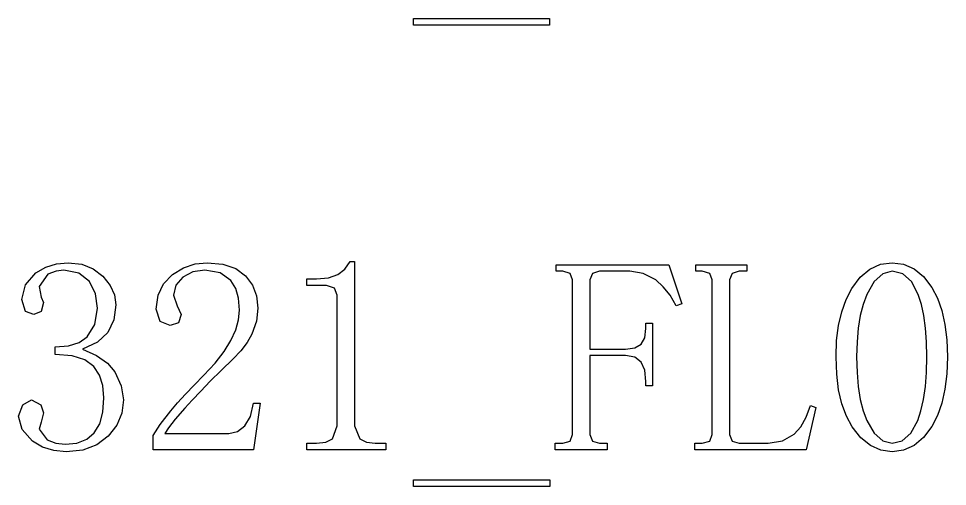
# Model space of a CAD drawing. Extents: x 0 to 420, y 0 to 297.
# Drawn here: x 315.2 to 330.27, y 58.66 to 66.26 of the extents above; entities that cross this region are included whole.
import ezdxf

# ---------------------------------------------------------------- set-up
doc = ezdxf.new("R2010")
doc.units = 0

msp = doc.modelspace()

# ---------------------------------------------------------------- linework, layer by layer
at = {"color": 94, "lineweight": 25}
for points in [[(321.607, 66.153), (321.607, 66.258), (323.817, 66.258), (323.817, 66.153)], [(316.903, 60.068), (316.875, 59.854), (316.794, 59.659), (316.657, 59.48), (316.472, 59.339), (316.244, 59.254), (315.973, 59.226), (315.772, 59.245), (315.591, 59.304), (315.429, 59.401), (315.258, 59.59), (315.201, 59.805), (315.271, 59.989), (315.411, 60.068), (315.561, 59.989), (315.604, 59.857), (315.569, 59.708), (315.534, 59.594), (315.666, 59.419), (315.804, 59.366), (315.955, 59.349), (316.148, 59.369), (316.306, 59.43), (316.429, 59.533), (316.517, 59.678), (316.569, 59.868), (316.587, 60.103), (316.568, 60.3), (316.513, 60.469), (316.42, 60.612), (316.277, 60.719), (316.069, 60.783), (315.797, 60.805), (315.797, 60.928), (316.011, 60.946), (316.183, 61.002), (316.315, 61.094), (316.44, 61.294), (316.482, 61.559), (316.449, 61.789), (316.35, 61.989), (316.181, 62.127), (315.938, 62.173), (315.811, 62.158), (315.675, 62.112), (315.534, 61.91), (315.569, 61.735), (315.604, 61.647), (315.569, 61.506), (315.447, 61.454), (315.315, 61.506), (315.254, 61.699), (315.311, 61.938), (315.482, 62.129), (315.642, 62.222), (315.817, 62.277), (316.008, 62.296), (316.226, 62.272), (316.413, 62.198), (316.569, 62.077), (316.686, 61.928), (316.757, 61.773), (316.78, 61.612), (316.747, 61.368), (316.648, 61.164), (316.479, 61.004), (316.236, 60.892), (316.466, 60.789), (316.642, 60.666), (316.762, 60.524), (316.868, 60.296)], [(318.786, 61.524), (318.771, 61.718), (318.724, 61.879), (318.646, 62.006), (318.47, 62.131), (318.225, 62.173), (318.03, 62.145), (317.865, 62.059), (317.753, 61.93), (317.716, 61.77), (317.777, 61.594), (317.839, 61.454), (317.795, 61.322), (317.663, 61.278), (317.497, 61.34), (317.435, 61.542), (317.465, 61.768), (317.552, 61.955), (317.698, 62.103), (317.878, 62.21), (318.065, 62.275), (318.26, 62.296), (318.516, 62.273), (318.724, 62.202), (318.883, 62.085), (318.995, 61.933), (319.062, 61.758), (319.084, 61.559), (319.06, 61.349), (318.988, 61.138), (318.911, 61), (318.809, 60.865), (318.681, 60.735), (318.487, 60.545), (318.312, 60.371), (318.156, 60.211), (318.018, 60.066), (317.9, 59.936), (317.743, 59.754), (317.635, 59.617), (317.576, 59.524), (318.611, 59.524), (318.756, 59.555), (318.874, 59.647), (318.962, 59.8), (319.014, 60.015), (319.12, 60.015), (319.014, 59.261), (317.383, 59.261), (317.383, 59.489), (317.499, 59.669), (317.672, 59.892), (317.781, 60.021), (317.907, 60.16), (318.049, 60.31), (318.207, 60.471), (318.389, 60.666), (318.535, 60.853), (318.646, 61.033), (318.724, 61.204), (318.771, 61.368)], [(320.652, 62.313), (320.652, 59.647), (320.74, 59.436), (320.845, 59.384), (320.986, 59.366), (321.161, 59.366), (321.161, 59.261), (319.88, 59.261), (319.88, 59.366), (320.038, 59.366), (320.189, 59.384), (320.293, 59.436), (320.371, 59.647), (320.371, 61.77), (320.328, 61.884), (320.196, 61.928), (319.88, 61.928), (319.88, 62.033), (320.038, 62.033), (320.229, 62.05), (320.38, 62.103), (320.496, 62.191), (320.582, 62.313)], [(324.75, 59.366), (324.75, 59.261), (323.908, 59.261), (323.908, 59.366), (324.031, 59.366), (324.154, 59.401), (324.189, 59.506), (324.189, 62.015), (324.154, 62.121), (324.031, 62.156), (323.926, 62.156), (323.926, 62.261), (325.75, 62.261), (325.961, 61.629), (325.873, 61.594), (325.774, 61.766), (325.663, 61.906), (325.54, 62.015), (325.338, 62.121), (325.119, 62.156), (324.628, 62.156), (324.514, 62.121), (324.47, 62.015), (324.47, 60.892), (325.049, 60.892), (325.2, 60.912), (325.303, 60.971), (325.362, 61.074), (325.382, 61.226), (325.382, 61.313), (325.487, 61.313), (325.487, 60.296), (325.382, 60.296), (325.382, 60.366), (325.362, 60.55), (325.303, 60.682), (325.2, 60.761), (325.049, 60.787), (324.47, 60.787), (324.47, 59.506), (324.514, 59.401), (324.628, 59.366)], [(326.735, 59.506), (326.779, 59.401), (326.893, 59.366), (327.367, 59.366), (327.595, 59.403), (327.788, 59.515), (327.895, 59.633), (327.983, 59.788), (328.051, 59.98), (328.138, 59.945), (327.981, 59.261), (326.174, 59.261), (326.174, 59.366), (326.296, 59.366), (326.419, 59.401), (326.454, 59.506), (326.454, 62.015), (326.419, 62.121), (326.296, 62.156), (326.191, 62.156), (326.191, 62.261), (327.016, 62.261), (327.016, 62.156), (326.893, 62.156), (326.779, 62.121), (326.735, 62.015)], [(329.379, 59.226), (329.193, 59.251), (329.023, 59.327), (328.869, 59.453), (328.729, 59.629), (328.635, 59.804), (328.561, 60.005), (328.508, 60.233), (328.477, 60.488), (328.466, 60.77), (328.476, 61.033), (328.507, 61.275), (328.558, 61.496), (328.629, 61.696), (328.721, 61.875), (328.857, 62.059), (329.012, 62.191), (329.186, 62.27), (329.379, 62.296), (329.563, 62.271), (329.732, 62.195), (329.883, 62.069), (330.019, 61.892), (330.11, 61.718), (330.182, 61.519), (330.233, 61.295), (330.263, 61.045), (330.273, 60.77), (330.263, 60.494), (330.233, 60.243), (330.182, 60.017), (330.11, 59.815), (330.019, 59.638), (329.883, 59.458), (329.732, 59.329), (329.563, 59.252)], [(329.379, 62.156), (329.224, 62.114), (329.086, 61.988), (328.966, 61.778), (328.906, 61.617), (328.86, 61.436), (328.826, 61.234), (328.806, 61.012), (328.8, 60.77), (328.806, 60.515), (328.826, 60.284), (328.86, 60.077), (328.906, 59.894), (328.966, 59.735), (329.086, 59.53), (329.224, 59.407), (329.379, 59.366), (329.541, 59.407), (329.679, 59.53), (329.791, 59.735), (329.844, 59.894), (329.886, 60.077), (329.916, 60.284), (329.934, 60.515), (329.94, 60.77), (329.934, 61.012), (329.917, 61.234), (329.889, 61.436), (329.85, 61.617), (329.8, 61.778), (329.69, 61.988), (329.55, 62.114)], [(321.61, 58.664), (321.61, 58.77), (323.821, 58.77), (323.821, 58.664)]]:
    msp.add_lwpolyline(points, close=True, dxfattribs=at)

doc.saveas('drawing.dxf')
